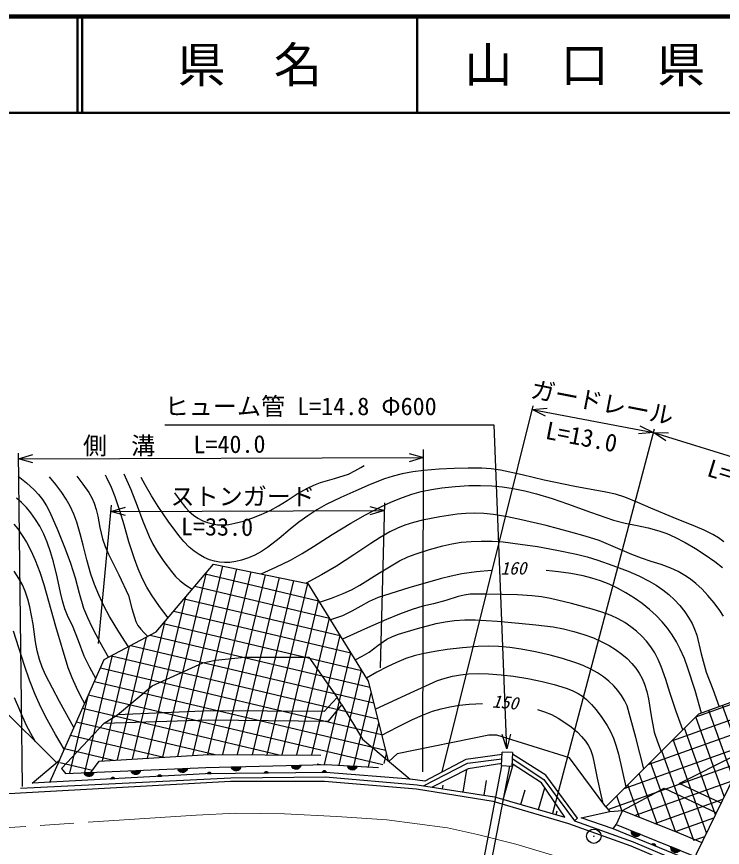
# Model space of a CAD drawing. Units: millimetres, scale not verified. Extents: x 40000 to 680000, y 20000 to 380000.
# Drawn here: x 291448 to 364667, y 293797 to 380000 of the extents above; entities that cross this region are included whole.
import ezdxf
from ezdxf.enums import TextEntityAlignment as Align

# ---------------------------------------------------------------- set-up
doc = ezdxf.new("R2010")
doc.units = ezdxf.units.MM
doc.header["$LTSCALE"] = 1000
doc.linetypes.add('CHAIN', pattern=[18.5, 12, -1.5, 3.5, -1.5])
for name, color, linetype, lineweight in [('M-BGD', 7, 'Continuous', 25), ('M-BMK', 2, 'CHAIN', 13), ('M-TTL', 2, 'Continuous', 140), ('M-TTL-LINE', 7, 'Continuous', 50)]:
    doc.layers.add(name, color=color, linetype=linetype, lineweight=lineweight)
doc.layers.add('M-BMK-SRVR', color=7, linetype='Continuous')
doc.layers.add('M-TTL-TXT', color=7, linetype='Continuous')
doc.styles.add('ＭＳ ゴシック', font='')
doc.styles.add('ＭＳ 明朝', font='')
doc.styles.get('ＭＳ ゴシック').set_extended_font_data('MS Gothic')
doc.styles.get('ＭＳ 明朝').set_extended_font_data('MS Mincho')

# ---------------------------------------------------------------- blocks, each defined once
blk = doc.blocks.new('BUHIN2')
at = {"color": 3, "linetype": 'Continuous', "lineweight": 25}
for radius in [746, 22.5]:
    blk.add_circle((0, 0), radius, dxfattribs=at)
blk = doc.blocks.new('BUHIN34')
at = {"color": 7, "linetype": 'Continuous', "lineweight": 25}
for p, q in [((-435, 16), (2, 435)), ((90, 433), (-435, -71)), ((-427, -151), (166, 419)), ((238, 402), (-411, -222)), ((-126, 399), (-395, 140)), ((-386, -284), (299, 374))]:
    blk.add_line(p, q, dxfattribs=at)
blk.add_lwpolyline([(-360, -346), (-411, -236), (-437, -126), (-443, 21), (-406, 141), (-347, 249), (-235, 357), (-124, 411), (-4, 444), (143, 432), (254, 403), (360, 346)], close=True, dxfattribs=at)
blk = doc.blocks.new('BUHIN35')
at = {"color": 7, "linetype": 'Continuous', "lineweight": 25}
for p, q in [((98, 432), (-436, -63)), ((-434, 23), (9, 435)), ((-430, -143), (173, 416)), ((245, 398), (-415, -214)), ((-119, 401), (-392, 147)), ((-391, -277), (306, 369))]:
    blk.add_line(p, q, dxfattribs=at)
blk.add_lwpolyline([(-367, -340), (-415, -229), (-440, -118), (-443, 29), (-403, 148), (-342, 255), (-229, 361), (-117, 413), (4, 444), (151, 430), (261, 399), (367, 340)], close=True, dxfattribs=at)
blk = doc.blocks.new('BUHIN37')
at = {"color": 7, "linetype": 'Continuous', "lineweight": 25}
for p, q in [((153, 115), (-118, -151)), ((-93, -162), (163, 91)), ((170, 62), (-64, -168)), ((-34, -174), (173, 30)), ((174, -4), (1, -174)), ((52, -159), (159, -54))]:
    blk.add_line(p, q, dxfattribs=at)
blk.add_lwpolyline([(143, 140), (163, 96), (174, 52), (177, -6), (163, -54), (140, -98), (96, -142), (52, -164), (3, -178), (-55, -174), (-100, -163), (-143, -140)], close=True, dxfattribs=at)
blk = doc.blocks.new('BUHIN38')
at = {"color": 7, "linetype": 'Continuous', "lineweight": 25}
for p, q in [((158, 109), (-124, -146)), ((-100, -158), (167, 84)), ((173, 55), (-71, -166)), ((-41, -172), (175, 23)), ((174, -11), (-6, -174)), ((46, -161), (156, -61))]:
    blk.add_line(p, q, dxfattribs=at)
blk.add_lwpolyline([(148, 134), (167, 89), (176, 45), (177, -14), (161, -61), (136, -104), (90, -145), (45, -166), (-4, -178), (-62, -171), (-106, -158), (-148, -134)], close=True, dxfattribs=at)
blk = doc.blocks.new('BUHIN39')
at = {"color": 7, "linetype": 'Continuous', "lineweight": 25}
for p, q in [((-469, -99), (427, 217)), ((383, 268), (-466, -32)), ((-451, 39), (324, 313)), ((261, 357), (-425, 115)), ((-389, 194), (181, 395)), ((49, 415), (-302, 291))]:
    blk.add_line(p, q, dxfattribs=at)
blk.add_lwpolyline([(-471, -167), (-472, -45), (-450, 66), (-395, 202), (-311, 296), (-213, 370), (-67, 422), (56, 426), (180, 406), (309, 335), (398, 263), (471, 167)], close=True, dxfattribs=at)

msp = doc.modelspace()

# ---------------------------------------------------------------- hatches: boundary and pattern name
at = {"layer": 'M-BGD'}
h = msp.add_hatch(dxfattribs=at)
h.set_pattern_fill('USER', color=256, style=0, pattern_type=2)
h.set_pattern_definition([(346.684, (321664, 321191), (345.484, 1459.67), []), (256.684, (321664, 321191), (1459.67, -345.484), [])])
h.paths.add_polyline_path([(295884, 302856), (300543, 313289), (305929, 316151), (311862, 323181), (321664, 321191), (327924, 311049), (329997, 302785), (328998, 302090), (323570, 302400), (322588, 302376), (323010, 303382), (311363, 303431), (300009, 302751), (299140, 301580), (296535, 301468), (296113, 301966)])
h = msp.add_hatch(dxfattribs=at)
h.set_pattern_fill('USER', color=256, style=0, pattern_type=2)
h.set_pattern_definition([(19.6, (359791, 295439), (-503.18, 1413.08), []), (289.6, (359791, 295439), (1413.08, 503.18), [])])
h.paths.add_polyline_path([(370464, 310593), (362201, 307630), (352560, 297990), (352994, 297516), (354289, 297624), (359791, 295439), (362481, 294161)])

# ---------------------------------------------------------------- linework, layer by layer
for p, q in [((345009, 339607), (335575, 301635)), ((344920, 339249), (357508, 336830)), ((340995, 337599), (306807, 337599)), ((342310, 304014), (340995, 337599)), ((347070, 297355), (357613, 337229)), ((357508, 336830), (380497, 329741)), ((291621, 334693), (292017, 300129)), ((333593, 301635), (333673, 335089)), ((291627, 334130), (333671, 334252)), ((299945, 314953), (301292, 329302)), ((329630, 329540), (329154, 312417)), ((301232, 328665), (329608, 328749)), ((359800, 288643), (377525, 325125)), ((305929, 316152), (311862, 323180)), ((311862, 323180), (321664, 321191)), ((321664, 321191), (327923, 311049)), ((300542, 313289), (305929, 316152)), ((295884, 302856), (300542, 313289)), ((305493, 310571), (310783, 312949)), ((310783, 312949), (312093, 313240)), ((312093, 313240), (315101, 313531)), ((315101, 313531), (321749, 313531)), ((321749, 313531), (324709, 309358)), ((295596, 302610), (285490, 312602)), ((301902, 307563), (305493, 310571)), ((327923, 311049), (329997, 302785)), ((370464, 310593), (362201, 307630)), ((324709, 309358), (323350, 307902)), ((325194, 308582), (324709, 309358)), ((311510, 307951), (301902, 307563)), ((323350, 307902), (311510, 307951)), ((323787, 306883), (325194, 308582)), ((325194, 308582), (327329, 305039)), ((300547, 306684), (301902, 307563)), ((300547, 306684), (311343, 307029)), ((311343, 307029), (323787, 306883)), ((362201, 307630), (352560, 297990)), ((296113, 301966), (300547, 306684)), ((340434, 305448), (330943, 303502)), ((341282, 305448), (340434, 305448)), ((348801, 303083), (341282, 305448)), ((327329, 305039), (332272, 300862)), ((330943, 303502), (330073, 302721)), ((341810, 303434), (338061, 302917)), ((341761, 302246), (341820, 303677)), ((342895, 303632), (341820, 303677)), ((342895, 303632), (342835, 302201)), ((346336, 301297), (342888, 303456)), ((293056, 300444), (295884, 302856)), ((295884, 302856), (294864, 300542)), ((299140, 301580), (300009, 302751)), ((300009, 302751), (311363, 303431)), ((311363, 303431), (323009, 303382)), ((338061, 302917), (333787, 300671)), ((338239, 302519), (341792, 302996)), ((342869, 303008), (346146, 300848)), ((352560, 297990), (348801, 303083)), ((360200, 300415), (365960, 303325)), ((296113, 301966), (296534, 301469)), ((296534, 301469), (311093, 302090)), ((311093, 302090), (323570, 302400)), ((323570, 302400), (328998, 302090)), ((326755, 302156), (325806, 302210)), ((325828, 302146), (326726, 302095)), ((326685, 302034), (325864, 302081)), ((325905, 302016), (326632, 301975)), ((326568, 301916), (325964, 301950)), ((326078, 301881), (326450, 301860)), ((333659, 300173), (338239, 302519)), ((338304, 301943), (334553, 300035)), ((337788, 299538), (338146, 301863)), ((341771, 302497), (338304, 301943)), ((341761, 302246), (339313, 289640)), ((340191, 289503), (342603, 302211)), ((342835, 302201), (341761, 302246)), ((341936, 298778), (342976, 302381)), ((345896, 300492), (342846, 302464)), ((291833, 299955), (313662, 301029)), ((311034, 301419), (293056, 300444)), ((323510, 301578), (311034, 301419)), ((313662, 301029), (323476, 301108)), ((323476, 301108), (333004, 300273)), ((332272, 300862), (323510, 301578)), ((333787, 300671), (332272, 300862)), ((346146, 300848), (349339, 296550)), ((349650, 296826), (346336, 301297)), ((313620, 300631), (291853, 299439)), ((323405, 300651), (313620, 300631)), ((332925, 299826), (323405, 300651)), ((333004, 300273), (341024, 299041)), ((335632, 299870), (335691, 300257)), ((339945, 299207), (340181, 300744)), ((345584, 297724), (346238, 299990)), ((348321, 296934), (345896, 300492)), ((364528, 298373), (360200, 300415)), ((291853, 299439), (278419, 298634)), ((340899, 298544), (332925, 299826)), ((343760, 298251), (344201, 299777)), ((354289, 297624), (358623, 299930)), ((358623, 299930), (364042, 297374)), ((348733, 296228), (340899, 298544)), ((341024, 299041), (348321, 296934)), ((347409, 297198), (347518, 297575)), ((350000, 296868), (352994, 297516)), ((352560, 297990), (352994, 297516)), ((352994, 297516), (354289, 297624)), ((354289, 297624), (353642, 296167)), ((354289, 297624), (359791, 295439)), ((349339, 296550), (349650, 296826)), ((349339, 296550), (355395, 294360)), ((353345, 295736), (350000, 296868)), ((355190, 293921), (348733, 296228)), ((353345, 295736), (353642, 296167)), ((361596, 292339), (353345, 295736)), ((353642, 296167), (361849, 292860)), ((359791, 295439), (362547, 294297)), ((355395, 294360), (361359, 291850)), ((357372, 294105), (357723, 293960)), ((357723, 293987), (357391, 294124)), ((357414, 294142), (357718, 294017)), ((357711, 294046), (357442, 294157)), ((357474, 294171), (357697, 294079)), ((357663, 294120), (357526, 294177)), ((359833, 291950), (355190, 293921))]:
    msp.add_line(p, q, dxfattribs=at)
for points in [[(346311, 338543), (344920, 339249), (346473, 339386)], [(356116, 337537), (357508, 336830), (355954, 336694)], [(358814, 335976), (357508, 336830), (359067, 336797)], [(293128, 333703), (291627, 334130), (293126, 334562)], [(332169, 334679), (333671, 334252), (332172, 333820)], [(364806, 325495), (364256, 325900), (363662, 326261), (362791, 326701), (361879, 327094), (359547, 328016), (357245, 328992), (355897, 329597), (354530, 330145), (353567, 330434), (352575, 330668), (349370, 331255), (346177, 331902), (343911, 332446), (341638, 332931), (340681, 333061), (339708, 333132), (338278, 333157), (336840, 333122), (335269, 333048), (333703, 332914), (332560, 332760), (331431, 332548), (330513, 332320), (329611, 332035), (328119, 331441), (326634, 330785), (325085, 330103), (323559, 329365), (322597, 328817), (321656, 328211), (320724, 327537), (319826, 326813), (318677, 325836), (317488, 324903), (316850, 324496), (316172, 324134), (315491, 323838), (314788, 323597), (314185, 323450), (313572, 323363), (313031, 323345), (312492, 323388), (311961, 323490), (311444, 323650), (310901, 323886), (310384, 324177), (309856, 324543), (309357, 324964), (308788, 325542), (308266, 326160), (307169, 327648), (306116, 329178), (305425, 330275), (304781, 331412), (304577, 331789), (304369, 332176)], [(307839, 330599), (308370, 329818), (308953, 329070), (309352, 328651), (309802, 328266), (310263, 327953), (310765, 327686), (311253, 327492), (311766, 327353), (312288, 327277), (312826, 327262), (313457, 327311), (314097, 327422), (314975, 327654), (315844, 327946), (316805, 328324), (317740, 328756), (318631, 329249), (319509, 329805), (320560, 330475), (321633, 331087), (322297, 331399), (322985, 331656), (324442, 332064), (325876, 332529), (326536, 332852), (327172, 333229), (327333, 333330), (327503, 333438)], [(291607, 332320), (292466, 331627), (293276, 330896), (293730, 330410), (294135, 329887), (294537, 329249), (294896, 328566), (295721, 326671), (296484, 324773), (297030, 323284), (297520, 321775), (297932, 320181), (298401, 318607), (298793, 317647), (299244, 316699), (300088, 315100), (300970, 313516)], [(303040, 314616), (302042, 316169), (301089, 317763), (300501, 318868), (299963, 320010), (299524, 321074), (299143, 322158), (298724, 323639), (298361, 325145), (298057, 326346), (297695, 327532), (297374, 328375), (296997, 329196), (296603, 329917), (296153, 330614), (295525, 331437), (294851, 332237)], [(297679, 332320), (298334, 331485), (298937, 330617), (299247, 330075), (299505, 329501), (299714, 328845), (299870, 328156), (300080, 326988), (300351, 325828), (300630, 325018), (300966, 324228), (302042, 322095), (303057, 319947), (303402, 318579), (303800, 317251), (304038, 316836), (304330, 316448), (304674, 316063), (305045, 315681)], [(307161, 317611), (306282, 318780), (305450, 319988), (304959, 320809), (304521, 321660), (304065, 322694), (303664, 323753), (303098, 325507), (302590, 327280), (302168, 328726), (301688, 330156), (301278, 331152), (300807, 332134), (300741, 332269), (300674, 332403)], [(302564, 332550), (303288, 330916), (303961, 329246), (304551, 327635), (305198, 326045), (305586, 325261), (306034, 324496), (306737, 323448), (307500, 322420), (307938, 321912), (308417, 321449), (309017, 320993), (309662, 320575)], [(316824, 322173), (318356, 322858), (319869, 323601), (321076, 324285), (322262, 325028), (324170, 326261), (326106, 327440), (327648, 328310), (329230, 329133), (330348, 329653), (331487, 330116), (332450, 330449), (333429, 330723), (334493, 330947), (335570, 331112), (336956, 331253), (338347, 331335), (339557, 331357), (340764, 331318), (341870, 331215), (342978, 331051), (344182, 330806), (345382, 330499), (347007, 330007), (348616, 329457), (350982, 328581), (353370, 327760), (354588, 327445), (355832, 327186), (356957, 326950), (358076, 326654), (358909, 326352), (359732, 325989), (360822, 325430), (361890, 324815), (362898, 324166), (363882, 323460), (364672, 322827)], [(299666, 311326), (299041, 312468), (298467, 313643), (297877, 315239), (297229, 316817), (296808, 317670), (296439, 318551), (296191, 319390), (295996, 320259), (295666, 321859), (295278, 323440), (294975, 324469), (294615, 325477), (294258, 326304), (293841, 327115), (293415, 327819), (292931, 328501), (292468, 329057), (291957, 329576), (291437, 330017)], [(302734, 328238), (301232, 328665), (302731, 329097)], [(364784, 317773), (364394, 318393), (363807, 319184), (363166, 319947), (362569, 320587), (361927, 321187), (361375, 321627), (360787, 322018), (360068, 322413), (359321, 322755), (358307, 323138), (357266, 323467), (356262, 323795), (355277, 324179), (353587, 324930), (351876, 325624), (350424, 326099), (348952, 326517), (346386, 327188), (343814, 327799), (342382, 328089), (340928, 328322), (339934, 328429), (338939, 328475), (338044, 328447), (337152, 328360), (335349, 328079), (333542, 327737), (332630, 327515), (331738, 327237), (330953, 326919), (330181, 326542), (329171, 325965), (328192, 325336), (326436, 324137), (324648, 322990), (323091, 322089), (321502, 321224)], [(328106, 329176), (329608, 328749), (328109, 328317)], [(291144, 327348), (291563, 326848), (292039, 326171), (292470, 325453), (292946, 324537), (293366, 323598), (293841, 322347), (294264, 321063), (295478, 316759), (296754, 312462), (297159, 311432), (297619, 310427), (298050, 309572), (298501, 308715)], [(322858, 319255), (324104, 319664), (325325, 320128), (326191, 320532), (327041, 320996), (329098, 322295), (331177, 323538), (332028, 323929), (332905, 324266), (334271, 324705), (335661, 325088), (336614, 325302), (337578, 325457), (338614, 325553), (339654, 325588), (340786, 325568), (341923, 325486), (343700, 325276), (345479, 325004), (347501, 324650), (349517, 324235), (350631, 323955), (351737, 323616), (353311, 323060), (354879, 322443), (355987, 321957), (357068, 321417), (357786, 321001), (358480, 320528), (359114, 320023), (359711, 319472), (360261, 318882), (360766, 318252), (361168, 317660), (361521, 317032), (361790, 316431), (362003, 315810), (362462, 313894), (362980, 311995), (363667, 310202), (364332, 308394)], [(297391, 306232), (295900, 308942), (294452, 311699), (294113, 312487), (293828, 313302), (293595, 314203), (293419, 315122), (293150, 316942), (292822, 318754), (292610, 319566), (292338, 320369), (292045, 321044), (291692, 321702), (291207, 322463)], [(340699, 322511), (339172, 322374), (337648, 322177), (336515, 321955), (335383, 321672), (332152, 320728), (328949, 319728), (328039, 319301), (327151, 318818), (326212, 318301), (325241, 317836), (324627, 317605), (324002, 317403)], [(362507, 307740), (361833, 310071), (361098, 312398), (360727, 313395), (360299, 314376), (359914, 315119), (359471, 315841), (358973, 316530), (358420, 317193), (357785, 317856), (357105, 318478), (356338, 319096), (355535, 319667), (354667, 320209), (353774, 320695), (352913, 321099), (352022, 321450), (351132, 321735), (350215, 321964), (348950, 322202), (347668, 322381), (347038, 322456), (346398, 322529)], [(360551, 305981), (359858, 307906), (359216, 309868), (358801, 311223), (358329, 312562), (358013, 313282), (357643, 313977), (357247, 314591), (356795, 315180), (356302, 315723), (355766, 316224), (355176, 316692), (354541, 317117), (353850, 317508), (353133, 317843), (352168, 318204), (351175, 318511), (349005, 319095), (346818, 319620), (345888, 319795), (344940, 319911), (343399, 320012), (341837, 320054), (340163, 320087), (338496, 320059), (337865, 319983), (337246, 319847), (335978, 319431), (334691, 319072), (333586, 318812), (332495, 318493), (331154, 317995), (329824, 317436), (327526, 316426), (325240, 315398)], [(326554, 313269), (327306, 313628), (328025, 314038), (328915, 314748), (329841, 315411), (330435, 315691), (331068, 315923), (333026, 316503), (334972, 317018), (335915, 317209), (336876, 317341), (337950, 317398), (339027, 317394), (341288, 317263), (343549, 317072), (345329, 316899), (347101, 316667), (348189, 316462), (349272, 316197), (350287, 315894), (351286, 315534), (352109, 315172), (352907, 314755), (353582, 314338), (354236, 313863), (354783, 313395), (355287, 312884), (355682, 312404), (356033, 311884), (356333, 311321), (356579, 310732), (356815, 309986), (356994, 309220), (357266, 307463), (357594, 305737), (357920, 304734), (358305, 303734)], [(296397, 304004), (295481, 305515), (294615, 307058), (293973, 308349), (293384, 309667), (292790, 311153), (292255, 312654), (291141, 316232)], [(356517, 301946), (355681, 305202), (354778, 308477), (354524, 309026), (354213, 309558), (353835, 310075), (353400, 310565), (352885, 311051), (352322, 311499), (351695, 311915), (351032, 312283), (350215, 312658), (349363, 312983), (348095, 313383), (346791, 313731), (345294, 314080), (343791, 314368), (342630, 314534), (341455, 314641), (340391, 314666), (339324, 314632), (337721, 314505), (336118, 314318), (334835, 314135), (333556, 313892), (332687, 313670), (331829, 313388), (330862, 312996), (329906, 312542), (328814, 311965), (327731, 311362)], [(328655, 308134), (331864, 309641), (335124, 311104), (335896, 311367), (336684, 311571), (337506, 311714), (338341, 311798), (339375, 311832), (340414, 311805), (341720, 311708), (343012, 311550), (344500, 311309), (345978, 311008), (347226, 310691), (348466, 310315), (349093, 310074), (349691, 309780), (350147, 309485), (350578, 309134), (351089, 308625), (351568, 308063), (352164, 307269), (352706, 306448), (353064, 305806), (353372, 305129), (353659, 304311), (353893, 303461), (354278, 301769), (354645, 300074)], [(291204, 309357), (292399, 306531), (292877, 305654), (293388, 304794)], [(329333, 305434), (330918, 306286), (332530, 307084), (333549, 307526), (334600, 307915), (335479, 308182), (336382, 308393), (337385, 308550), (338408, 308649), (339086, 308695), (339766, 308732)], [(345500, 308116), (346218, 307875), (346922, 307575), (347629, 307204), (348320, 306773), (348988, 306290), (349622, 305756), (350067, 305311), (350461, 304831), (350741, 304400), (350968, 303942), (351177, 303345), (351333, 302713), (351669, 300967), (352061, 299246), (352167, 298812), (352273, 298379)], [(342682, 305530), (342310, 304014), (341824, 305496)]]:
    msp.add_lwpolyline(points, dxfattribs=at)
for points in [[(326783, 302216), (326737, 302104), (326674, 302010), (326570, 301906), (326457, 301852), (326337, 301821), (326183, 301830), (326067, 301874), (325961, 301940), (325870, 302056), (325816, 302157), (325785, 302274)], [(357353, 294086), (357385, 294122), (357421, 294149), (357474, 294175), (357524, 294181), (357573, 294177), (357631, 294153), (357668, 294121), (357700, 294082), (357719, 294027), (357727, 293982), (357723, 293933)]]:
    msp.add_lwpolyline(points, close=True, dxfattribs=at)
at = {"layer": 'M-BMK'}
for p, q in [((261955, 293982), (310062, 297132)), ((310062, 297132), (314190, 297336)), ((314190, 297336), (319231, 297290)), ((319231, 297290), (324684, 297018)), ((324684, 297018), (329866, 296654)), ((329866, 296654), (336138, 295814)), ((336138, 295814), (339277, 295148)), ((339277, 295148), (343254, 294137)), ((343254, 294137), (350735, 291871))]:
    msp.add_line(p, q, dxfattribs=at)
at = {"layer": 'M-TTL'}
msp.add_line((680000, 380000), (40000, 380000), dxfattribs=at)
at = {"layer": 'M-TTL-LINE'}
for p, q in [((297750, 380000), (297750, 370000)), ((298250, 380000), (298250, 370000)), ((333000, 380000), (333000, 370000)), ((40000, 370000), (680000, 370000))]:
    msp.add_line(p, q, dxfattribs=at)

# ---------------------------------------------------------------- block references
at = {"layer": 'M-BGD', "rotation": 138.57538}
for name, p in [('BUHIN35', (314212, 302167)), ('BUHIN35', (320451, 302323)), ('BUHIN34', (298961, 301572)), ('BUHIN34', (303814, 301779)), ('BUHIN34', (308667, 301986)), ('BUHIN38', (317341, 301499)), ('BUHIN38', (323376, 301576)), ('BUHIN37', (301430, 300898)), ('BUHIN37', (306279, 301161)), ('BUHIN38', (311448, 301424)), ('BUHIN39', (355694, 295340)), ('BUHIN39', (359797, 293687))]:
    msp.add_blockref(name, p, dxfattribs=at)
at = {"layer": 'M-BMK-SRVR', "rotation": 138.57538}
msp.add_blockref('BUHIN2', (351331, 294959), dxfattribs=at)

# ---------------------------------------------------------------- texts
at = {"layer": 'M-BGD', "style": 'ＭＳ ゴシック'}
for s, rotation, p in [('ガードレール', 349, (344572, 339957)), ('L=13.0', 349, (346106, 335674)), ('L=40.0', 0.5, (309801, 334133)), ('L=86.0', 342.9, (362791, 331838)), ('L=33.0', 359.3, (308486, 325647))]:
    msp.add_text(s, height=1833, rotation=rotation, dxfattribs=at).set_placement(p, align=Align.BOTTOM_LEFT)
for s, p in [('ヒューム管 L=14.8 Φ600', (306807, 338099)), ('側\u3000溝', (298327, 334013)), ('ストンガード', (307410, 328755))]:
    msp.add_text(s, height=1833, dxfattribs=at).set_placement(p, align=Align.BOTTOM_LEFT)
at = {"layer": 'M-BGD', "style": 'ＭＳ 明朝', "oblique": 15}
for s, rotation, p in [('160', 0.4, (341646, 321697)), ('150', 354.7, (340704, 307930))]:
    msp.add_text(s, height=1320, rotation=rotation, dxfattribs=at).set_placement(p, align=Align.BOTTOM_LEFT)
at = {"layer": 'M-TTL-TXT', "style": 'ＭＳ ゴシック'}
for s, p in [('県\u3000名', (315625, 375000)), ('山\u3000口\u3000県', (350375, 375000))]:
    msp.add_text(s, height=3666, dxfattribs=at).set_placement(p, align=Align.MIDDLE_CENTER)

doc.saveas('drawing.dxf')
